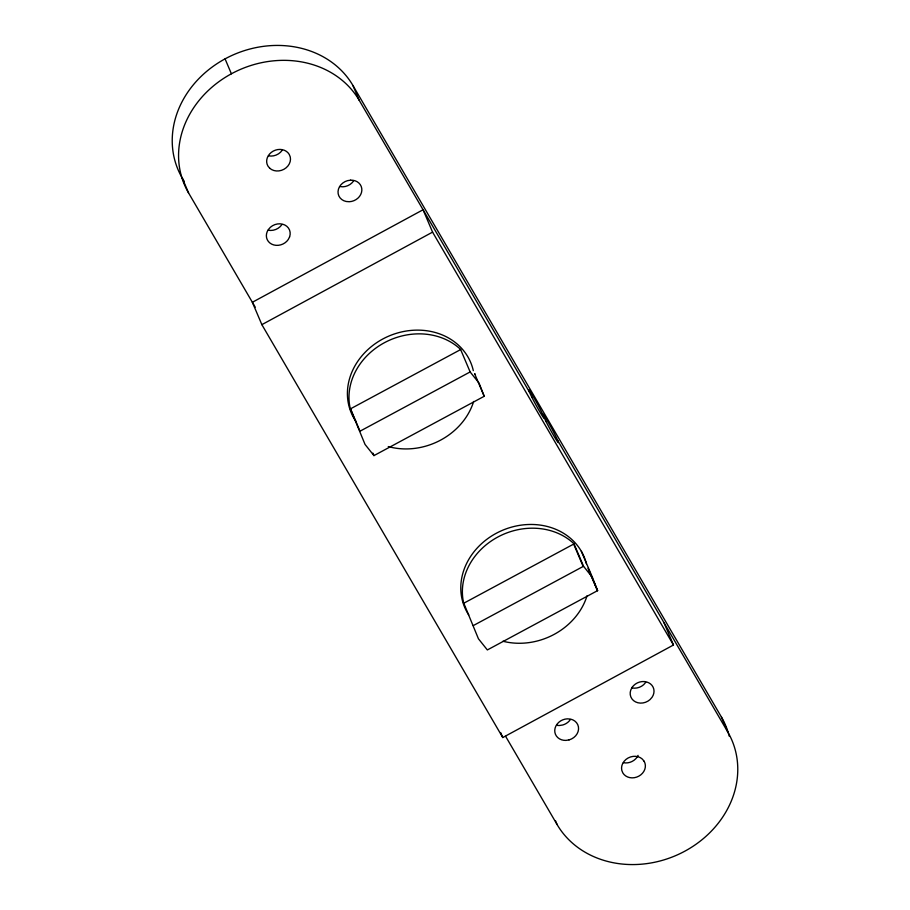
<?xml version="1.0" encoding="UTF-8"?>
<svg xmlns="http://www.w3.org/2000/svg" width="910" height="910" viewBox="0 0 910 910"><rect width="100%" height="100%" fill="white"/><g stroke="black" fill="none" stroke-linecap="round" stroke-linejoin="round"><path stroke-width="1.36" d="M645.725 682.363L643.688 684.673A12.148 10.522 -23 0 1 632.018 687.937M261.864 324.654L432.568 232.13L423.07 209.755L252.366 302.279L261.864 324.654L502.764 737.544L673.468 645.008L663.97 622.633M350.396 408.886L460.642 349.565L470.14 371.94L479.058 383.099L484.211 396.282L373.964 455.603L365.046 444.444L350.213 408.419A64.826 56.136 -23 0 1 384.407 342.706A64.826 56.136 -23 0 1 460.323 349.167L460.642 349.565M359.894 431.26L470.14 371.94M474.895 374.374L474.94 373.794M463.554 603.341L574.028 543.896L583.526 566.27L592.444 577.44L597.597 590.624L487.35 649.945L478.433 638.774L463.599 602.75A64.826 56.136 -23 0 1 497.793 537.036A64.826 56.136 -23 0 1 573.721 543.509L574.028 543.896M473.28 625.591L583.526 566.27M587.974 568.306L597.597 590.624M339.862 186.561L342.911 186.8A12.148 10.522 -23 0 0 353.569 180.988M255.221 307.171L188.563 192.92L182.227 178.007A97.234 84.209 -23 0 1 225.066 58.866A97.234 84.209 -23 0 1 352.932 85.483L721.437 717.08L727.772 731.993A97.234 84.209 -23 0 1 684.934 851.134A97.234 84.209 -23 0 1 557.068 824.517L505.619 736.338M352.932 85.483L359.268 100.396L529.347 391.903M557.693 440.486L727.772 731.993M432.568 232.13L673.468 645.008M182.227 178.007L184.377 181.693M581.365 551.335L592.444 577.44M589.032 570.798L597.472 590.681M573.675 544.089L583.173 566.464M474.713 373.908L484.211 396.282M555.487 820.786L557.068 824.517M225.066 58.866L231.39 73.79A97.234 84.209 -23 0 0 188.563 192.92M500.648 732.561L502.764 737.544M372.907 453.123L373.964 455.603M350.509 408.817L360.007 431.192M587.041 595.811A64.826 56.136 -23 0 1 502.946 641.243M468.752 614.944A64.826 56.136 -23 0 1 501.774 530.61A64.826 56.136 -23 0 1 586.393 563.688M473.655 401.469A64.826 56.136 -23 0 1 388.274 446.56M356.117 421.717A64.826 56.136 -23 0 1 388.377 336.279A64.826 56.136 -23 0 1 473.314 370.643M231.39 73.79A97.234 84.209 -23 0 1 359.268 100.396M721.437 717.08A97.234 84.209 -23 0 1 729.217 736.179M570.286 719.662A12.148 10.522 -23 0 1 562.733 724.986L559.639 725.486A12.148 10.522 -23 0 1 556.579 725.236M638.081 755.38A12.148 10.522 -23 0 1 623.384 762.694M281.895 224.633A12.148 10.522 -23 0 1 268.188 230.207M282.202 150.252A12.148 10.522 -23 0 1 268.495 155.826M289.585 236.907L288.231 239.557A12.148 10.522 -23 0 1 271.726 244.164A12.148 10.522 -23 0 1 268.313 229.627L270.338 227.318A12.148 10.522 -23 0 1 284.819 225.009A12.148 10.522 -23 0 1 289.585 236.907M632.131 687.357L630.778 690.008A12.148 10.522 -23 0 0 635.544 701.906A12.148 10.522 -23 0 0 650.024 699.597L652.06 697.288A12.148 10.522 -23 0 0 648.648 682.739A12.148 10.522 -23 0 0 632.131 687.357M350.623 180.169L347.529 180.658A12.148 10.522 -23 0 0 338.042 191.43A12.148 10.522 -23 0 0 346.187 201.485L349.247 201.724A12.148 10.522 -23 0 0 361.839 190.452A12.148 10.522 -23 0 0 350.623 180.169M569.068 739.898L565.963 740.399A12.148 10.522 -23 0 1 554.759 730.116A12.148 10.522 -23 0 1 567.339 718.843L570.399 719.082A12.148 10.522 -23 0 1 578.555 729.126A12.148 10.522 -23 0 1 569.068 739.898M269.667 168.179L267.915 166.018A12.148 10.522 -23 0 1 273.216 151.117A12.148 10.522 -23 0 1 289.221 154.393L290.244 156.941A12.148 10.522 -23 0 1 283.92 169.294A12.148 10.522 -23 0 1 269.667 168.179M644.121 761.26L642.369 759.111A12.148 10.522 -23 0 0 628.116 757.985A12.148 10.522 -23 0 0 621.792 770.338L622.815 772.886A12.148 10.522 -23 0 0 638.82 776.162A12.148 10.522 -23 0 0 644.121 761.26M546.057 421.546A16.209 0.887 61.5 0 0 558.33 442.59A16.209 0.887 61.5 0 0 547.445 420.886A16.209 0.887 61.5 0 0 546.057 421.546M531.884 397.26A16.209 0.887 61.5 0 0 544.157 418.293A16.209 0.887 61.5 0 0 533.271 396.589A16.209 0.887 61.5 0 0 531.884 397.26"/></g></svg>
